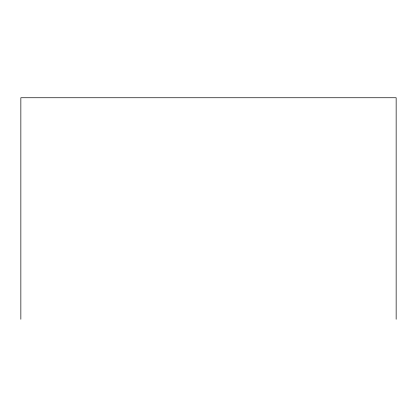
<?xml version="1.0" encoding="UTF-8"?>
<svg xmlns="http://www.w3.org/2000/svg" width="417" height="417" viewBox="0 0 417 417"><rect width="100%" height="100%" fill="white"/><g stroke="black" fill="none" stroke-linecap="round" stroke-linejoin="round"><path stroke-width="0.63" d="M396.15 319.255L396.15 97.745L20.85 97.745L20.85 319.255"/></g></svg>
